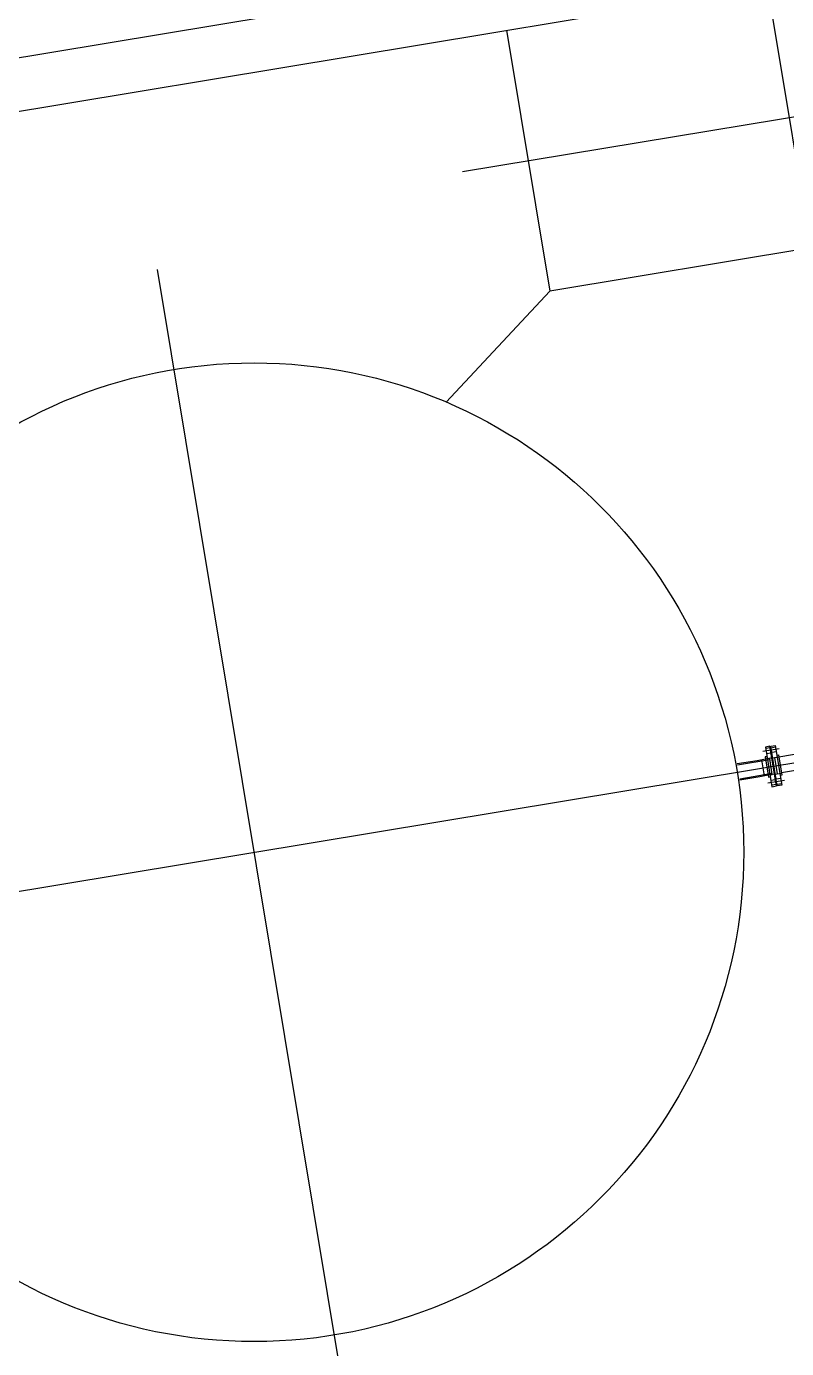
# Model space of a CAD drawing. Header units: millimetres. Extents: x -16232 to 52632, y -3739 to 20678.
# Drawn here: x 22997.4 to 23036.8, y 12032.3 to 12100.8 of the extents above; entities that cross this region are included whole.
import ezdxf

# ---------------------------------------------------------------- set-up
doc = ezdxf.new("R2010")
doc.units = ezdxf.units.MM
doc.header["$LTSCALE"] = 300
doc.header["$MEASUREMENT"] = 0
doc.layers.add('CINZA-8', color=8, linetype='Continuous')

msp = doc.modelspace()

# ---------------------------------------------------------------- linework, layer by layer
at = {"layer": 'CINZA-8'}
for p, q in [((22936.619, 12089.199), (23035.414, 12105.6)), ((22937.068, 12086.493), (23035.864, 12102.893)), ((23048.935, 12024.149), (23035.864, 12102.893)), ((23022.33, 12100.647), (23024.577, 12087.113)), ((23020.046, 12093.314), (23050.115, 12098.306)), ((23038.11, 12089.36), (23024.577, 12087.113)), ((23014.186, 12028.232), (23004.225, 12088.236)), ((23024.577, 12087.113), (23019.188, 12081.367)), ((22976.01, 12052.5), (23060.66, 12066.553)), ((23048.823, 12065.007), (23036.45, 12062.953)), ((23048.959, 12064.191), (23036.585, 12062.137)), ((23036.468, 12063.378), (23035.608, 12063.235)), ((23035.982, 12063.513), (23035.746, 12063.474)), ((23035.746, 12063.474), (23036.088, 12061.417)), ((23035.995, 12063.432), (23035.76, 12063.393)), ((23035.802, 12063.135), (23036.038, 12063.174)), ((23036.323, 12061.456), (23035.982, 12063.513)), ((23036.025, 12063.52), (23036.26, 12063.559)), ((23036.366, 12061.463), (23036.025, 12063.52)), ((23036.038, 12063.439), (23036.274, 12063.478)), ((23036.071, 12063.111), (23036.049, 12063.108)), ((23036.071, 12063.111), (23036.092, 12063.115)), ((23036.277, 12061.865), (23036.071, 12063.111)), ((23036.277, 12061.865), (23036.071, 12063.111)), ((23036.317, 12063.221), (23036.081, 12063.182)), ((23036.26, 12063.559), (23036.602, 12061.502)), ((23036.344, 12063.057), (23036.43, 12063.071)), ((23036.43, 12063.071), (23036.605, 12062.018)), ((23035.324, 12062.766), (23034.293, 12062.595)), ((23034.303, 12062.542), (23035.98, 12062.821)), ((23035.762, 12062.839), (23035.324, 12062.766)), ((23035.829, 12062.972), (23035.743, 12062.957)), ((23035.743, 12062.957), (23035.918, 12061.904)), ((23036.104, 12062.907), (23035.761, 12062.85)), ((23035.971, 12062.873), (23035.762, 12062.839)), ((23036.106, 12062.057), (23035.971, 12062.873)), ((23036.104, 12062.907), (23036.448, 12062.964)), ((23036.377, 12062.102), (23036.242, 12062.918)), ((23034.42, 12061.832), (23036.098, 12062.11)), ((23034.428, 12061.779), (23035.46, 12061.95)), ((23035.46, 12061.95), (23035.898, 12062.023)), ((23036.74, 12061.741), (23035.88, 12061.598)), ((23035.898, 12062.023), (23036.106, 12062.057)), ((23036.244, 12062.068), (23035.9, 12062.011)), ((23035.918, 12061.904), (23036.004, 12061.919)), ((23036.031, 12061.755), (23036.267, 12061.794)), ((23036.244, 12062.068), (23036.587, 12062.125)), ((23036.256, 12061.861), (23036.277, 12061.865)), ((23036.299, 12061.868), (23036.277, 12061.865)), ((23036.546, 12061.84), (23036.31, 12061.801)), ((23036.605, 12062.018), (23036.518, 12062.004)), ((23036.31, 12061.537), (23036.074, 12061.498)), ((23036.088, 12061.417), (23036.323, 12061.456)), ((23036.353, 12061.544), (23036.588, 12061.583)), ((23036.602, 12061.502), (23036.366, 12061.463))]:
    msp.add_line(p, q, dxfattribs=at)
msp.add_circle((23009.242, 12058.017), 25.38, dxfattribs=at)
msp.add_arc((23017.362, 12059.365), 18.52, 8.14567, 10.70509, dxfattribs=at)

doc.saveas('drawing.dxf')
